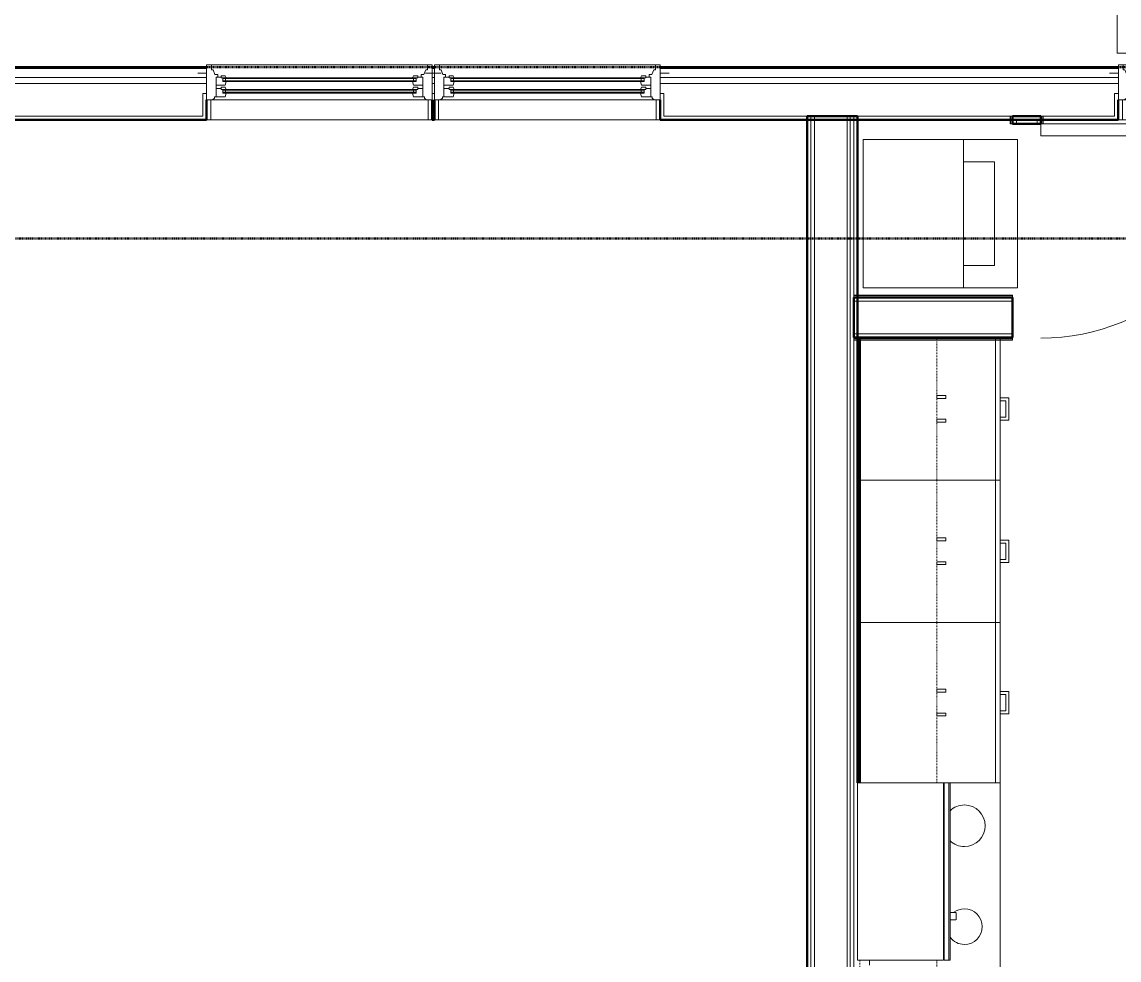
# Model space of a CAD drawing. Header units: inches. Extents: x -4235 to -464, y 9767 to 12344.
# Drawn here: x -3475.2 to -3290.4, y 11968.1 to 12126.2 of the extents above; entities that cross this region are included whole.
import ezdxf

# ---------------------------------------------------------------- set-up
doc = ezdxf.new("R2010")
doc.units = ezdxf.units.IN
doc.header["$MEASUREMENT"] = 0
doc.linetypes.add('Dash', pattern=[0.25, 0.125, -0.125])
doc.linetypes.add('Dash 1_16_', pattern=[0.125, 0.0625, -0.0625])
for name, color, linetype, lineweight in [('0-1', 7, 'Continuous', 5), ('0-2', 254, 'Continuous', 9), ('A-DOOR-1', 7, 'Continuous', 9), ('A-DOOR-2', 130, 'Continuous', 20), ('A-FLOR-HRAL', 11, 'Continuous', 9), ('A-GLAZ-1', 151, 'Continuous', 9), ('A-GLAZ-2', 151, 'Continuous', 20), ('A-WALL', 113, 'Continuous', 13), ('A-WALL-1', 250, 'Continuous', 50), ('A-WALL-2', 50, 'Continuous', 13), ('A-WALL-3', 10, 'Continuous', 9), ('A-WALL-4', 254, 'Continuous', 9), ('A-WALL-5', 7, 'Continuous', 9), ('A-WALL-6', 113, 'Continuous', 9), ('A-WALL-7', 113, 'Continuous', 50), ('C-PROP-LINE-1', 91, 'Dash 1_16_', 50), ('I-WALL-1', 250, 'Continuous', 50), ('I-WALL-2', 10, 'Continuous', 9), ('I-WALL-3', 254, 'Continuous', 9), ('P-SANR-FIXT-1', 7, 'Continuous', 9), ('Q-CASE-1', 10, 'Continuous', 9), ('Q-CASE-2', 254, 'Continuous', 9), ('Q-CASE-3', 7, 'Continuous', 9), ('Q-CASE-4', 7, 'Dash', 9), ('Q-SPCQ-1', 7, 'Continuous', 9)]:
    doc.layers.add(name, color=color, linetype=linetype, lineweight=lineweight)

# ---------------------------------------------------------------- blocks, each defined once
blk = doc.blocks.new('Range - 24_ x 30_-V21-BACKGROUND - 2ND FLOOR')
at = {"layer": 'Q-SPCQ-1'}
blk.add_line((29.12, -22), (30, -22), dxfattribs=at)
for centre, radius, start, end in [((6.5, -6), 3.5, 360, 180), ((23.5, -6), 3, 0, 180), ((6.5, -6), 3.5, 180, 223.5728), ((6.5, -6), 3.5, 316.3809, 0), ((23.5, -6), 3, 180, 216.0867), ((23.5, -6), 3, 306.1227, 0), ((6.5, -6), 3.5, 261.0228, 278.9772)]:
    blk.add_arc(centre, radius, start, end, dxfattribs=at)
blk = doc.blocks.new('Basic Wall _ INT - W4BØF - _5_8 GYP - 2X4 WOOD_BATT_ - 5_8 GYP_ - ___-3183700-BACKGROUND - 2ND FLOOR')
at = {"layer": 'A-WALL-3'}
for p, q in [((-3308.7, 12110.34), (-3308.76, 12110.34)), ((-3308.76, 12110.34), (-3308.47, 12110.34)), ((-3308.55, 12110.34), (-3308.7, 12110.34)), ((-3308.7, 12110.34), (-3308.7, 12109.71)), ((-3308.49, 12110.34), (-3308.55, 12110.34)), ((-3308.47, 12110.34), (-3308.47, 12110.34)), ((-3308.47, 12110.34), (-3308.46, 12110.34)), ((-3308.46, 12110.34), (-3308.39, 12110.34)), ((-3308.39, 12110.34), (-3308.35, 12110.34)), ((-3308.35, 12110.34), (-3308.37, 12110.34)), ((-3308.35, 12109.71), (-3308.35, 12110.34))]:
    blk.add_line(p, q, dxfattribs=at)
at = {"layer": 'A-WALL-4'}
for p, q in [((-3308.76, 12110.34), (-3308.76, 12109.71)), ((-3308.7, 12109.7), (-3308.7, 12109)), ((-3308.47, 12110.34), (-3308.47, 12109.71)), ((-3308.35, 12109), (-3308.35, 12109.71)), ((-3308.76, 12109), (-3308.7, 12109)), ((-3308.7, 12109), (-3308.55, 12109)), ((-3308.55, 12109), (-3308.49, 12109)), ((-3308.47, 12109), (-3308.47, 12109)), ((-3308.37, 12109), (-3308.35, 12109))]:
    blk.add_line(p, q, dxfattribs=at)
at = {"layer": 'A-WALL-5'}
for p, q in [((-3308.76, 12109.71), (-3308.76, 12109)), ((-3308.47, 12109.71), (-3308.47, 12109)), ((-3308.47, 12109), (-3308.76, 12109)), ((-3308.39, 12109), (-3308.47, 12109)), ((-3308.35, 12109), (-3308.39, 12109))]:
    blk.add_line(p, q, dxfattribs=at)
blk = doc.blocks.new('Basic Wall _ INT - W4BØF - _5_8 GYP - 2X4 WOOD_BATT_ - 5_8 GYP_ - ___-3183701-BACKGROUND - 2ND FLOOR')
at = {"layer": 'A-WALL-3'}
for p, q in [((-3303.6, 12110.34), (-3303.55, 12110.34)), ((-3303.57, 12110.34), (-3303.6, 12110.34)), ((-3303.6, 12109.71), (-3303.6, 12110.34)), ((-3303.55, 12110.34), (-3303.53, 12110.34)), ((-3303.53, 12110.34), (-3303.48, 12110.34)), ((-3303.48, 12110.34), (-3303.47, 12110.34)), ((-3303.47, 12110.34), (-3303.18, 12110.34)), ((-3303.4, 12110.34), (-3303.46, 12110.34)), ((-3303.25, 12110.34), (-3303.39, 12110.34)), ((-3303.18, 12110.34), (-3303.25, 12110.34)), ((-3303.25, 12110.34), (-3303.25, 12109.71)), ((-3303.47, 12109), (-3303.48, 12109))]:
    blk.add_line(p, q, dxfattribs=at)
at = {"layer": 'A-WALL-4'}
for p, q in [((-3303.6, 12109), (-3303.6, 12109.71)), ((-3303.47, 12109.71), (-3303.47, 12110.34)), ((-3303.25, 12109.71), (-3303.25, 12109)), ((-3303.18, 12110.34), (-3303.18, 12109.71)), ((-3303.6, 12109), (-3303.57, 12109)), ((-3303.46, 12109), (-3303.4, 12109)), ((-3303.39, 12109), (-3303.25, 12109)), ((-3303.25, 12109), (-3303.18, 12109))]:
    blk.add_line(p, q, dxfattribs=at)
at = {"layer": 'A-WALL-5'}
for p, q in [((-3303.47, 12109), (-3303.47, 12109.71)), ((-3303.18, 12109.71), (-3303.18, 12109)), ((-3303.55, 12109), (-3303.6, 12109)), ((-3303.48, 12109), (-3303.55, 12109)), ((-3303.18, 12109), (-3303.47, 12109))]:
    blk.add_line(p, q, dxfattribs=at)
blk = doc.blocks.new('Basic Wall _ INT - W6BØF - _5_8 GYP - 2X6 WOOD_BATT_ - 5_8 GYP_ - ___-3183757-BACKGROUND - 2ND FLOOR')
at = {"layer": 'A-WALL-3'}
for p, q in [((-3335.1, 12073), (-3335.1, 12072.98)), ((-3335.1, 12072.96), (-3335.1, 12073)), ((-3335.1, 12073), (-3334.47, 12073)), ((-3335.1, 12072.92), (-3335.1, 12072.96)), ((-3335.1, 12072.89), (-3335.1, 12072.92)), ((-3335.1, 12072.88), (-3335.1, 12072.89)), ((-3335.1, 12072.59), (-3335.1, 12072.88)), ((-3335.1, 12072.86), (-3335.1, 12072.8)), ((-3335.1, 12072.8), (-3335.1, 12072.65)), ((-3334.47, 12073), (-3334.1, 12073)), ((-3334.45, 12072.88), (-3334.1, 12072.88)), ((-3334.1, 12073), (-3310.47, 12073)), ((-3335.1, 12072.65), (-3335.1, 12072.59)), ((-3334.47, 12072.65), (-3335.1, 12072.65)), ((-3334.1, 12072.65), (-3334.47, 12072.65)), ((-3334.1, 12072.59), (-3334.47, 12072.59)), ((-3310.47, 12072.65), (-3334.1, 12072.65))]:
    blk.add_line(p, q, dxfattribs=at)
at = {"layer": 'A-WALL-4'}
for p, q in [((-3335.1, 12072.88), (-3334.47, 12072.88)), ((-3334.1, 12072.88), (-3310.47, 12072.88)), ((-3310.47, 12073), (-3308.35, 12073)), ((-3308.35, 12072.98), (-3308.35, 12073)), ((-3308.35, 12072.8), (-3308.35, 12072.86)), ((-3308.35, 12072.65), (-3308.35, 12072.8)), ((-3334.47, 12072.59), (-3335.1, 12072.59)), ((-3310.47, 12072.59), (-3334.1, 12072.59)), ((-3308.35, 12072.65), (-3310.47, 12072.65)), ((-3308.35, 12072.59), (-3308.35, 12072.65))]:
    blk.add_line(p, q, dxfattribs=at)
at = {"layer": 'A-WALL-5'}
for p, q in [((-3310.47, 12072.88), (-3308.35, 12072.88)), ((-3308.35, 12073), (-3308.35, 12072.96)), ((-3308.35, 12072.96), (-3308.35, 12072.88)), ((-3308.35, 12072.88), (-3308.35, 12072.59)), ((-3308.35, 12072.59), (-3310.47, 12072.59))]:
    blk.add_line(p, q, dxfattribs=at)
blk = doc.blocks.new('Basic Wall _ INT - W6BØF - _5_8 GYP - 2X6 WOOD_BATT_ - 5_8 GYP_ - ___-3183756-BACKGROUND - 2ND FLOOR')
at = {"layer": 'A-WALL-3'}
for p, q in [((-3335.1, 12080.05), (-3335.1, 12080.17)), ((-3335.1, 12080.17), (-3335.1, 12080.1)), ((-3335.1, 12080.1), (-3335.1, 12079.96)), ((-3334.47, 12080.1), (-3335.1, 12080.1)), ((-3335.1, 12079.9), (-3335.1, 12080.05)), ((-3335.1, 12079.95), (-3335.1, 12079.89)), ((-3335.1, 12079.88), (-3335.1, 12079.9)), ((-3335.1, 12079.87), (-3335.1, 12079.88)), ((-3335.1, 12079.85), (-3335.1, 12079.87)), ((-3335.1, 12079.8), (-3335.1, 12079.85)), ((-3335.1, 12079.75), (-3335.1, 12079.8)), ((-3335.1, 12079.78), (-3335.1, 12079.75)), ((-3335.1, 12079.75), (-3334.47, 12079.75))]:
    blk.add_line(p, q, dxfattribs=at)
at = {"layer": 'A-WALL-4'}
for p, q in [((-3334.47, 12080.17), (-3335.1, 12080.17)), ((-3308.35, 12080.1), (-3334.47, 12080.1)), ((-3308.35, 12080.1), (-3308.35, 12080.17)), ((-3308.35, 12079.96), (-3308.35, 12080.1)), ((-3334.47, 12079.88), (-3335.1, 12079.88)), ((-3334.47, 12079.75), (-3308.35, 12079.75)), ((-3308.35, 12079.89), (-3308.35, 12079.95)), ((-3308.35, 12079.75), (-3308.35, 12079.78))]:
    blk.add_line(p, q, dxfattribs=at)
at = {"layer": 'A-WALL-5'}
for p, q in [((-3308.35, 12080.17), (-3334.47, 12080.17)), ((-3308.35, 12080.17), (-3308.35, 12079.88)), ((-3308.35, 12079.88), (-3334.47, 12079.88)), ((-3308.35, 12079.88), (-3308.35, 12079.8)), ((-3308.35, 12079.8), (-3308.35, 12079.75))]:
    blk.add_line(p, q, dxfattribs=at)
blk = doc.blocks.new('SWING - SINGLE - FLUSH - 36_ x 80_ - OFFSET PIVOT DOOR AT MAGIC PAK AND WASHER_DRYER-3199415-BACKGROUND - 2ND FLOOR')
at = {"layer": 'A-DOOR-1'}
blk.add_arc((18, -2.38), 36.07, 180, 266.8211, dxfattribs=at)
at = {"layer": 'A-DOOR-2'}
for p, q in [((16, -2.38), (16, -38.39)), ((18, -2.38), (16, -2.38)), ((18, -2.38), (18, -38.39)), ((18, -38.39), (16, -38.39))]:
    blk.add_line(p, q, dxfattribs=at)
blk = doc.blocks.new('Stacked Washer and Dryer - 26_x25_ - Private-1372850-BACKGROUND - 2ND FLOOR')
at = {"layer": 'P-SANR-FIXT-1'}
for p, q in [((0, 12.5), (26, 12.5)), ((0, 12.5), (0, -12.5)), ((16.90625, -12.5), (16.90625, 12.5)), ((26, 12.5), (26, -12.5)), ((22.09375, 8.75), (16.90625, 8.75)), ((22.09375, -8.75), (22.09375, 8.75)), ((16.90625, -8.75), (22.09375, -8.75)), ((26, -12.5), (0, -12.5))]:
    blk.add_line(p, q, dxfattribs=at)
blk = doc.blocks.new('30quot_MicrowaveVent_11166 - 70cm miele oven-2804781-BACKGROUND - 2ND FLOOR')
at = {"layer": 'Q-CASE-3'}
for p, q in [((15.68, 15.6), (-14.2, 15.6)), ((-14.2, 15.39), (-14.2, 15.6)), ((-14.2, 14.61), (-14.2, 15.39)), ((15.68, 15.39), (-14.2, 15.39)), ((8.88, 16.6), (7.69, 16.6)), ((7.69, 15.63), (7.69, 16.55)), ((8.88, 16.55), (8.88, 15.63)), ((15.68, 15.6), (15.68, 15.39)), ((15.68, 15.39), (15.68, 14.61)), ((15.68, 14.61), (-14.2, 14.61)), ((-14.2, 0), (-14.2, 14.49)), ((-14.2, 14.49), (15.68, 14.49)), ((15.68, 14.49), (15.68, 0)), ((-14.2, 0), (15.68, 0))]:
    blk.add_line(p, q, dxfattribs=at)
blk = doc.blocks.new('Base Cabinet 3 Drawer 230 - Base Cabinet 3 Drawer 230 27_-V23-BACKGROUND - 2ND FLOOR')
at = {"layer": 'Q-CASE-1'}
for p, q in [((-0.64, 24), (-1.14, 24)), ((-0.64, 24), (-1.14, 24)), ((2.11, 24), (2.61, 24)), ((2.11, 24), (2.61, 24)), ((-12.76, 0.37), (-12.76, 0)), ((-12.76, 0), (14.24, 0))]:
    blk.add_line(p, q, dxfattribs=at)
at = {"layer": 'Q-CASE-2'}
for p, q in [((-12.76, 24), (14.24, 24)), ((-12.76, 23.25), (-12.76, 24)), ((14.24, 23.25), (-12.76, 23.25)), ((-12.76, 23.25), (-12.76, 0.37)), ((-0.64, 24), (-1.14, 24)), ((2.11, 24), (2.61, 24)), ((14.24, 24), (14.24, 23.25)), ((14.24, 15.6), (14.24, 23.25)), ((14.24, 14.49), (14.24, 14.61))]:
    blk.add_line(p, q, dxfattribs=at)
at = {"layer": 'Q-CASE-3'}
for p, q in [((2.61, 25.5), (-1.14, 25.5)), ((-1.14, 25.5), (-1.14, 24)), ((-0.64, 24), (-0.64, 25)), ((-0.64, 25), (2.11, 25)), ((2.11, 25), (2.11, 24)), ((2.61, 24), (2.61, 25.5))]:
    blk.add_line(p, q, dxfattribs=at)
blk = doc.blocks.new('Base Cabinet 3 Drawer 230 - Base Cabinet 3 Drawer 230 24_-V24-BACKGROUND - 2ND FLOOR')
at = {"layer": 'Q-CASE-1'}
for p, q in [((-0.64, 24), (-1.14, 24)), ((-0.64, 24), (-1.14, 24)), ((2.11, 24), (2.61, 24)), ((2.11, 24), (2.61, 24)), ((-11.26, 0.37), (-11.26, 0)), ((12.74, 0), (12.74, 0.37)), ((-11.26, 0), (12.74, 0))]:
    blk.add_line(p, q, dxfattribs=at)
at = {"layer": 'Q-CASE-2'}
for p, q in [((-11.26, 24), (12.74, 24)), ((-11.26, 23.25), (-11.26, 24)), ((12.74, 23.25), (-11.26, 23.25)), ((-11.26, 23.25), (-11.26, 0.37)), ((-0.64, 24), (-1.14, 24)), ((2.11, 24), (2.61, 24)), ((12.74, 24), (12.74, 23.25)), ((12.74, 0.37), (12.74, 23.25))]:
    blk.add_line(p, q, dxfattribs=at)
at = {"layer": 'Q-CASE-3'}
for p, q in [((2.61, 25.5), (-1.14, 25.5)), ((-1.14, 25.5), (-1.14, 24)), ((-0.64, 24), (-0.64, 25)), ((-0.64, 25), (2.11, 25)), ((2.11, 25), (2.11, 24)), ((2.61, 24), (2.61, 25.5))]:
    blk.add_line(p, q, dxfattribs=at)
blk = doc.blocks.new('Base Cabinet 3 Drawer 230 - Base Cabinet 3 Drawer 230 24_-V26-BACKGROUND - 2ND FLOOR')
at = {"layer": 'Q-CASE-1'}
for p, q in [((-11.26, -0.37), (-11.26, 0)), ((-11.26, 0), (12.74, 0)), ((12.74, 0), (12.74, -0.37)), ((12.74, -0.37), (12.74, -23.25)), ((-1.14, -24), (-0.64, -24)), ((-1.14, -24), (-0.64, -24)), ((2.61, -24), (2.11, -24)), ((2.61, -24), (2.11, -24)), ((12.74, -24), (12.74, -23.25))]:
    blk.add_line(p, q, dxfattribs=at)
at = {"layer": 'Q-CASE-2'}
for p, q in [((-11.26, -23.25), (-11.26, -0.37)), ((-11.26, -23.25), (-11.26, -24)), ((12.74, -23.25), (-11.26, -23.25)), ((-11.26, -24), (12.74, -24)), ((-1.14, -24), (-0.64, -24)), ((2.61, -24), (2.11, -24))]:
    blk.add_line(p, q, dxfattribs=at)
at = {"layer": 'Q-CASE-3'}
for p, q in [((-1.14, -24), (-1.14, -25.5)), ((-0.64, -25), (-0.64, -24)), ((2.11, -24), (2.11, -25)), ((2.61, -25.5), (2.61, -24)), ((-1.14, -25.5), (2.61, -25.5)), ((2.11, -25), (-0.64, -25))]:
    blk.add_line(p, q, dxfattribs=at)
blk = doc.blocks.new('300 Series Wall Hung Cabinet_302 - 27_ X 24_-2768166-BACKGROUND - 2ND FLOOR')
at = {"layer": 'Q-CASE-3'}
for p, q in [((-2.25, -13.19), (-1.76, -13.19)), ((-2.25, -13.19), (-2.25, -14.69)), ((-2.25, -14.69), (-1.76, -14.69)), ((-1.76, -14.69), (-1.76, -13.19)), ((1.75, -13.19), (2.24, -13.19)), ((1.75, -13.19), (1.75, -14.69)), ((1.75, -14.69), (2.24, -14.69)), ((2.24, -14.69), (2.24, -13.19))]:
    blk.add_line(p, q, dxfattribs=at)
at = {"layer": 'Q-CASE-4'}
for p, q in [((13.5, -0.19), (-13.5, -0.19)), ((-13.5, -0.19), (-13.5, -13.19)), ((13.5, -13.19), (13.5, -0.19)), ((-13.5, -13.19), (13.5, -13.19))]:
    blk.add_line(p, q, dxfattribs=at)
blk = doc.blocks.new('300 Series Wall Hung Cabinet_302 - 24_ X 24_-2590484-BACKGROUND - 2ND FLOOR')
at = {"layer": 'Q-CASE-3'}
for p, q in [((-1.76, 14.69), (-2.25, 14.69)), ((-2.25, 14.69), (-2.25, 13.19)), ((-1.76, 13.19), (-2.25, 13.19)), ((-1.76, 13.19), (-1.76, 14.69)), ((2.24, 14.69), (1.75, 14.69)), ((1.75, 14.69), (1.75, 13.19)), ((2.24, 13.19), (1.75, 13.19)), ((2.24, 13.19), (2.24, 14.69))]:
    blk.add_line(p, q, dxfattribs=at)
at = {"layer": 'Q-CASE-4'}
for p, q in [((-12, 0.19), (-12, 13.19)), ((-12, 13.19), (12, 13.19)), ((12, 13.19), (12, 0.19)), ((12, 0.19), (-12, 0.19))]:
    blk.add_line(p, q, dxfattribs=at)
blk = doc.blocks.new('300 Series Wall Hung Cabinet_302 - 24_ X 24_-2588623-BACKGROUND - 2ND FLOOR')
at = {"layer": 'Q-CASE-3'}
for p, q in [((-2.25, -13.19), (-1.76, -13.19)), ((-2.25, -13.19), (-2.25, -14.69)), ((-2.25, -14.69), (-1.76, -14.69)), ((-1.76, -14.69), (-1.76, -13.19)), ((1.75, -13.19), (2.24, -13.19)), ((1.75, -13.19), (1.75, -14.69)), ((1.75, -14.69), (2.24, -14.69)), ((2.24, -14.69), (2.24, -13.19))]:
    blk.add_line(p, q, dxfattribs=at)
at = {"layer": 'Q-CASE-4'}
for p, q in [((12, -0.19), (-12, -0.19)), ((-12, -0.19), (-12, -13.19)), ((12, -13.19), (12, -0.19)), ((-12, -13.19), (12, -13.19))]:
    blk.add_line(p, q, dxfattribs=at)
blk = doc.blocks.new('CTR - 1st Phase - Unit Layouts_rvt-1-BACKGROUND - 2ND FLOOR')
at = {"layer": 'A-WALL-1'}
for p, q in [((-3308.35, 12110.34), (-3308.35, 12109)), ((-3307.72, 12110.34), (-3308.35, 12110.34)), ((-3304.22, 12110.34), (-3307.72, 12110.34)), ((-3303.6, 12110.34), (-3304.22, 12110.34)), ((-3303.6, 12109), (-3303.6, 12110.34)), ((-3308.35, 12109), (-3303.6, 12109)), ((-3308.35, 12079.75), (-3335.1, 12079.75)), ((-3335.1, 12079.75), (-3335.1, 12073)), ((-3308.35, 12073), (-3308.35, 12079.75)), ((-3335.1, 12073), (-3308.35, 12073)), ((-3334.1, 12073), (-3334.47, 12073)), ((-3334.47, 12073), (-3334.47, 11998)), ((-3334.1, 11998), (-3334.1, 12073))]:
    blk.add_line(p, q, dxfattribs=at)
at = {"layer": 'A-WALL-2'}
for p, q in [((-3307.72, 12109), (-3307.72, 12109.71)), ((-3304.22, 12109.71), (-3307.72, 12109.71)), ((-3304.22, 12109), (-3304.22, 12109.71)), ((-3335.1, 12079.13), (-3308.35, 12079.13)), ((-3335.1, 12073.63), (-3308.35, 12073.63))]:
    blk.add_line(p, q, dxfattribs=at)
at = {"layer": 'A-WALL-3'}
for p, q in [((-3308.35, 12110.34), (-3308.35, 12109.71)), ((-3308.35, 12110.34), (-3303.6, 12110.34)), ((-3308.35, 12109.71), (-3308.35, 12109)), ((-3303.6, 12109.71), (-3303.6, 12110.34)), ((-3303.6, 12109), (-3303.6, 12109.71)), ((-3334.47, 12079.75), (-3335.1, 12079.75)), ((-3335.1, 12073), (-3335.1, 12079.75)), ((-3308.35, 12079.75), (-3334.47, 12079.75)), ((-3335.1, 12073), (-3334.47, 12073)), ((-3334.47, 12073), (-3334.1, 12073)), ((-3334.47, 12073), (-3334.1, 12073)), ((-3334.47, 12073), (-3334.47, 11998)), ((-3334.1, 12073), (-3310.47, 12073)), ((-3310.47, 12073), (-3308.35, 12073))]:
    blk.add_line(p, q, dxfattribs=at)
at = {"layer": 'A-WALL-4'}
for p, q in [((-3303.6, 12109), (-3308.35, 12109)), ((-3308.35, 12079.75), (-3308.35, 12073)), ((-3334.1, 11998), (-3334.1, 12073))]:
    blk.add_line(p, q, dxfattribs=at)
at = {"layer": 'A-WALL-6'}
for p, q in [((-3334.47, 12073), (-3334.47, 11998)), ((-3334.1, 12073), (-3334.47, 12073)), ((-3334.47, 11998), (-3334.47, 12073)), ((-3334.47, 12073), (-3334.1, 12073)), ((-3310.47, 12073), (-3334.1, 12073)), ((-3334.1, 12073), (-3310.47, 12073)), ((-3310.47, 11942.75), (-3310.47, 12073)), ((-3310.47, 12073), (-3310.47, 11942.75))]:
    blk.add_line(p, q, dxfattribs=at)
at = {"layer": '0-2'}
for name, p in [('Basic Wall _ INT - W4BØF - _5_8 GYP - 2X4 WOOD_BATT_ - 5_8 GYP_ - ___-3183700-BACKGROUND - 2ND FLOOR', (0, 0)), ('Basic Wall _ INT - W4BØF - _5_8 GYP - 2X4 WOOD_BATT_ - 5_8 GYP_ - ___-3183701-BACKGROUND - 2ND FLOOR', (0, 0)), ('Stacked Washer and Dryer - 26_x25_ - Private-1372850-BACKGROUND - 2ND FLOOR', (-3333.51, 12093.9)), ('Basic Wall _ INT - W6BØF - _5_8 GYP - 2X6 WOOD_BATT_ - 5_8 GYP_ - ___-3183756-BACKGROUND - 2ND FLOOR', (0, 0)), ('Basic Wall _ INT - W6BØF - _5_8 GYP - 2X6 WOOD_BATT_ - 5_8 GYP_ - ___-3183757-BACKGROUND - 2ND FLOOR', (0, 0))]:
    blk.add_blockref(name, p, dxfattribs=at)
for name, p, rotation in [('SWING - SINGLE - FLUSH - 36_ x 80_ - OFFSET PIVOT DOOR AT MAGIC PAK AND WASHER_DRYER-3199415-BACKGROUND - 2ND FLOOR', (-3305.97, 12091), 90.00000000000743), ('Base Cabinet 3 Drawer 230 - Base Cabinet 3 Drawer 230 24_-V26-BACKGROUND - 2ND FLOOR', (-3334.47, 12060.26), 89.99999999994881), ('300 Series Wall Hung Cabinet_302 - 24_ X 24_-2588623-BACKGROUND - 2ND FLOOR', (-3334.29, 12061), 89.99999999999456), ('Base Cabinet 3 Drawer 230 - Base Cabinet 3 Drawer 230 24_-V24-BACKGROUND - 2ND FLOOR', (-3334.47, 12037.74), 270.0000000000384), ('300 Series Wall Hung Cabinet_302 - 24_ X 24_-2590484-BACKGROUND - 2ND FLOOR', (-3334.29, 12037), 269.9999999999945), ('Base Cabinet 3 Drawer 230 - Base Cabinet 3 Drawer 230 27_-V23-BACKGROUND - 2ND FLOOR', (-3334.47, 12012.24), 270.0000000000384), ('300 Series Wall Hung Cabinet_302 - 27_ X 24_-2768166-BACKGROUND - 2ND FLOOR', (-3334.29, 12011.5), 89.99999999999456), ('30quot_MicrowaveVent_11166 - 70cm miele oven-2804781-BACKGROUND - 2ND FLOOR', (-3334.47, 11983.8), 269.999999999993), ('Range - 24_ x 30_-V21-BACKGROUND - 2ND FLOOR', (-3310.47, 11997.25), 270.0000000000225), ('300 Series Wall Hung Cabinet_302 - 24_ X 24_-2588623-BACKGROUND - 2ND FLOOR', (-3334.29, 11956.12), 89.99999999999456)]:
    blk.add_blockref(name, p, dxfattribs=dict(at, rotation=rotation))
blk = doc.blocks.new('CTR - 1st Phase - Common Walls_rvt-1-BACKGROUND - 2ND FLOOR')
at = {"layer": 'A-WALL-2'}
for p, q in [((-3342.35, 11725.36), (-3342.35, 12110.34)), ((-3341.72, 11725.36), (-3341.72, 12110.34)), ((-3336.22, 11725.36), (-3336.22, 12110.34)), ((-3335.72, 11725.36), (-3335.72, 12110.34)), ((-3335.1, 11725.36), (-3335.1, 12110.34))]:
    blk.add_line(p, q, dxfattribs=at)
at = {"layer": 'I-WALL-1'}
for p, q in [((-3342.97, 12110.34), (-3342.97, 11845.49)), ((-3334.47, 12110.34), (-3342.97, 12110.34)), ((-3334.47, 11998), (-3334.47, 12110.34))]:
    blk.add_line(p, q, dxfattribs=at)
at = {"layer": 'I-WALL-2'}
for p, q in [((-3342.97, 12110.34), (-3342.97, 12109.71)), ((-3342.97, 12110.34), (-3334.47, 12110.34)), ((-3334.47, 12109.71), (-3334.47, 12110.34)), ((-3334.47, 12080.05), (-3334.47, 12080.16)), ((-3334.47, 12079.95), (-3334.47, 12080.04)), ((-3334.47, 12079.9), (-3334.47, 12079.95)), ((-3334.47, 12073), (-3334.47, 12079.75)), ((-3334.47, 12072.8), (-3334.47, 12072.86)), ((-3334.47, 12072.71), (-3334.47, 12072.8)), ((-3334.47, 12072.59), (-3334.47, 12072.71)), ((-3334.47, 11998), (-3334.47, 12072.59))]:
    blk.add_line(p, q, dxfattribs=at)
at = {"layer": 'I-WALL-3'}
for p, q in [((-3342.97, 12109.71), (-3342.97, 11856.2)), ((-3334.47, 12080.16), (-3334.47, 12109.71))]:
    blk.add_line(p, q, dxfattribs=at)
blk = doc.blocks.new('Window-Double_Hung-Andersen-400_Series-Tilt_Wash - DOUBLE HUNG - REVERSE COTTAGE - 2ND FLOOR-2888466-BACKGROUND - 2ND FLOOR')
at = {"layer": 'A-GLAZ-1'}
for p, q in [((-19.01, 2.44), (-19.01, 3.94)), ((-19.01, 3.94), (-18.95, 3.94)), ((-18.95, 4.44), (18.95, 4.44)), ((-18.95, 1.06), (-18.95, 4.44)), ((-18.32, 1.06), (-18.32, 4.44)), ((18.32, 1.06), (18.32, 4.44)), ((18.95, 4.44), (18.95, 1.06)), ((18.95, 3.94), (19.01, 3.94)), ((19.01, 3.94), (19.01, 2.44)), ((-18.95, 2.44), (-19.01, 2.44)), ((19.01, 2.44), (18.95, 2.44)), ((18.95, 1.06), (-18.95, 1.06)), ((-16.29, -0.19), (-15.7, -0.19)), ((-16.29, -0.56), (-15.7, -0.56)), ((-15.82, -0.56), (-15.82, -0.19)), ((-15.7, -0.06), (15.7, -0.06)), ((-15.7, -0.19), (15.7, -0.19)), ((-15.7, -0.56), (15.7, -0.56)), ((-15.7, -0.69), (15.7, -0.69)), ((16.29, -0.19), (15.7, -0.19)), ((16.29, -0.56), (15.7, -0.56)), ((15.82, -0.56), (15.82, -0.19)), ((-16.29, -2.13), (-15.7, -2.13)), ((-16.29, -2.5), (-15.7, -2.5)), ((-15.82, -2.5), (-15.82, -2.13)), ((-15.7, -2), (15.7, -2)), ((-15.7, -2.13), (15.7, -2.13)), ((-15.7, -2.5), (15.7, -2.5)), ((-15.7, -2.63), (15.7, -2.63)), ((16.29, -2.13), (15.7, -2.13)), ((16.29, -2.5), (15.7, -2.5)), ((15.82, -2.5), (15.82, -2.13))]:
    blk.add_line(p, q, dxfattribs=at)
at = {"layer": 'A-GLAZ-2'}
for p, q in [((-19.01, 1.06), (19.01, 1.06)), ((-19.01, -4.81), (-19.01, 1.06)), ((-17.67, 0.78), (-18, 1.06)), ((-17.67, 0.78), (-17.67, 0.56)), ((-17.67, 0.56), (-15.86, 0.56)), ((-17.42, -2.75), (-17.42, 0.56)), ((-15.86, 0.56), (-15.7, -0.06)), ((15.86, 0.56), (15.7, -0.06)), ((17.67, 0.56), (15.86, 0.56)), ((17.42, -2.75), (17.42, 0.56)), ((17.67, 0.78), (18, 1.06)), ((17.67, 0.78), (17.67, 0.56)), ((19.01, 1.06), (19.01, -4.81)), ((-17.42, -0.81), (-16.57, -0.81)), ((-17.42, -1.38), (-15.86, -1.38)), ((-16.57, -0.69), (-16.57, -1.03)), ((-15.7, -0.69), (-16.57, -0.69)), ((-15.86, -1.03), (-16.57, -1.03)), ((-16.29, -0.69), (-16.29, -0.06)), ((-15.7, -0.06), (-16.29, -0.06)), ((-15.86, -1.03), (-15.7, -0.69)), ((-15.86, -1.38), (-15.7, -2)), ((15.7, -0.06), (16.29, -0.06)), ((15.86, -1.03), (15.7, -0.69)), ((15.7, -0.69), (16.57, -0.69)), ((15.86, -1.38), (15.7, -2)), ((15.86, -1.03), (16.57, -1.03)), ((17.42, -1.38), (15.86, -1.38)), ((16.29, -0.69), (16.29, -0.06)), ((16.57, -0.69), (16.57, -1.03)), ((17.42, -0.81), (16.57, -0.81)), ((-19.01, -3.44), (-20.51, -3.44)), ((-17.92, -4), (-17.61, -3.19)), ((-17.61, -3.19), (-17.14, -3.19)), ((-17.42, -2.75), (-16.57, -2.75)), ((-17.14, -3.19), (-17.14, -2.75)), ((-16.57, -2.63), (-16.57, -2.97)), ((-15.7, -2.63), (-16.57, -2.63)), ((-15.86, -2.97), (-16.57, -2.97)), ((-16.29, -2.63), (-16.29, -2)), ((-15.7, -2), (-16.29, -2)), ((-15.86, -2.97), (-15.7, -2.63)), ((15.7, -2), (16.29, -2)), ((15.86, -2.97), (15.7, -2.63)), ((15.7, -2.63), (16.57, -2.63)), ((15.86, -2.97), (16.57, -2.97)), ((16.29, -2.63), (16.29, -2)), ((16.57, -2.63), (16.57, -2.97)), ((17.42, -2.75), (16.57, -2.75)), ((17.14, -3.19), (17.14, -2.75)), ((17.61, -3.19), (17.14, -3.19)), ((17.92, -4), (17.61, -3.19)), ((19.01, -3.44), (20.51, -3.44)), ((19.01, -4.81), (-19.01, -4.81)), ((-18.2, -4), (-17.92, -4)), ((-18.2, -4.81), (-18.2, -4)), ((18.2, -4), (17.92, -4)), ((18.2, -4.81), (18.2, -4))]:
    blk.add_line(p, q, dxfattribs=at)
blk = doc.blocks.new('Window-Double_Hung-Andersen-400_Series-Tilt_Wash - DOUBLE HUNG - REVERSE COTTAGE - 2ND FLOOR-2888385-BACKGROUND - 2ND FLOOR')
at = {"layer": 'A-GLAZ-1'}
for p, q in [((-16.29, 2.5), (-15.7, 2.5)), ((-16.29, 2.12), (-15.7, 2.12)), ((-15.82, 2.5), (-15.82, 2.12)), ((-15.7, 2.62), (15.7, 2.62)), ((-15.7, 2.5), (15.7, 2.5)), ((-15.7, 2.12), (15.7, 2.12)), ((-15.7, 2), (15.7, 2)), ((16.29, 2.5), (15.7, 2.5)), ((16.29, 2.12), (15.7, 2.12)), ((15.82, 2.5), (15.82, 2.12)), ((-16.29, 0.56), (-15.7, 0.56)), ((-16.29, 0.19), (-15.7, 0.19)), ((-15.82, 0.56), (-15.82, 0.19)), ((-15.7, 0.69), (15.7, 0.69)), ((-15.7, 0.56), (15.7, 0.56)), ((-15.7, 0.19), (15.7, 0.19)), ((-15.7, 0.06), (15.7, 0.06)), ((16.29, 0.56), (15.7, 0.56)), ((16.29, 0.19), (15.7, 0.19)), ((15.82, 0.56), (15.82, 0.19)), ((18.95, -1.06), (-18.95, -1.06)), ((-18.95, -1.06), (-18.95, -4.44)), ((-18.32, -1.06), (-18.32, -4.44)), ((18.32, -1.06), (18.32, -4.44)), ((18.95, -4.44), (18.95, -1.06)), ((-19.01, -3.94), (-19.01, -2.44)), ((-19.01, -2.44), (-18.95, -2.44)), ((18.95, -2.44), (19.01, -2.44)), ((19.01, -2.44), (19.01, -3.94)), ((-18.95, -3.94), (-19.01, -3.94)), ((-18.95, -4.44), (18.95, -4.44)), ((19.01, -3.94), (18.95, -3.94))]:
    blk.add_line(p, q, dxfattribs=at)
at = {"layer": 'A-GLAZ-2'}
for p, q in [((19.01, 4.81), (-19.01, 4.81)), ((-19.01, 4.81), (-19.01, -1.06)), ((-18.2, 4.81), (-18.2, 4)), ((-18.2, 4), (-17.92, 4)), ((-17.92, 4), (-17.61, 3.19)), ((17.92, 4), (17.61, 3.19)), ((18.2, 4), (17.92, 4)), ((18.2, 4.81), (18.2, 4)), ((19.01, -1.06), (19.01, 4.81)), ((-19.01, 3.44), (-20.51, 3.44)), ((-17.61, 3.19), (-17.14, 3.19)), ((-17.42, 2.75), (-16.57, 2.75)), ((-17.42, 2.75), (-17.42, -0.56)), ((-17.14, 3.19), (-17.14, 2.75)), ((-15.86, 2.97), (-16.57, 2.97)), ((-16.57, 2.62), (-16.57, 2.97)), ((-15.7, 2.62), (-16.57, 2.62)), ((-16.29, 2.62), (-16.29, 2)), ((-15.7, 2), (-16.29, 2)), ((-15.86, 2.97), (-15.7, 2.62)), ((-15.86, 1.37), (-15.7, 2)), ((15.86, 2.97), (15.7, 2.62)), ((15.7, 2.62), (16.57, 2.62)), ((15.7, 2), (16.29, 2)), ((15.86, 1.37), (15.7, 2)), ((15.86, 2.97), (16.57, 2.97)), ((16.29, 2.62), (16.29, 2)), ((16.57, 2.62), (16.57, 2.97)), ((17.42, 2.75), (16.57, 2.75)), ((17.14, 3.19), (17.14, 2.75)), ((17.61, 3.19), (17.14, 3.19)), ((17.42, 2.75), (17.42, -0.56)), ((19.01, 3.44), (20.51, 3.44)), ((-17.42, 1.37), (-15.86, 1.37)), ((-17.42, 0.81), (-16.57, 0.81)), ((-15.86, 1.03), (-16.57, 1.03)), ((-16.57, 0.69), (-16.57, 1.03)), ((-15.7, 0.69), (-16.57, 0.69)), ((-16.29, 0.69), (-16.29, 0.06)), ((-15.7, 0.06), (-16.29, 0.06)), ((-15.86, 1.03), (-15.7, 0.69)), ((-15.86, -0.56), (-15.7, 0.06)), ((15.86, 1.03), (15.7, 0.69)), ((15.7, 0.69), (16.57, 0.69)), ((15.7, 0.06), (16.29, 0.06)), ((15.86, -0.56), (15.7, 0.06)), ((17.42, 1.37), (15.86, 1.37)), ((15.86, 1.03), (16.57, 1.03)), ((16.29, 0.69), (16.29, 0.06)), ((16.57, 0.69), (16.57, 1.03)), ((17.42, 0.81), (16.57, 0.81)), ((-19.01, -1.06), (19.01, -1.06)), ((-17.67, -0.78), (-18, -1.06)), ((-17.67, -0.78), (-17.67, -0.56)), ((-17.67, -0.56), (-15.86, -0.56)), ((17.67, -0.56), (15.86, -0.56)), ((17.67, -0.78), (17.67, -0.56)), ((17.67, -0.78), (18, -1.06))]:
    blk.add_line(p, q, dxfattribs=at)
blk = doc.blocks.new('Railing - Baluster_01-2700443-BACKGROUND - 2ND FLOOR')
at = {"layer": 'A-FLOR-HRAL'}
for p, q in [((-0.59, 1.18), (0.59, 1.18)), ((-0.59, 0.59), (-0.59, 1.18)), ((0.59, 1.18), (0.59, 0.59))]:
    blk.add_line(p, q, dxfattribs=at)
blk = doc.blocks.new('Railing - Railing-2700264-BACKGROUND - 2ND FLOOR')
at = {"layer": 'A-FLOR-HRAL'}
for p, q in [((-3176.67, 12184.2), (-3290.72, 12184.2)), ((-3290.72, 12184.2), (-3290.72, 12120.95)), ((-3176.67, 12120.95), (-3176.67, 12184.2)), ((-3286, 12179.48), (-3181.4, 12179.48)), ((-3286, 12120.95), (-3286, 12179.48)), ((-3181.4, 12179.48), (-3181.4, 12120.95)), ((-3290.25, 12120.95), (-3290.72, 12120.95)), ((-3286.47, 12120.95), (-3290.25, 12120.95)), ((-3286, 12120.95), (-3286.47, 12120.95)), ((-3180.93, 12120.95), (-3181.4, 12120.95)), ((-3177.15, 12120.95), (-3180.93, 12120.95)), ((-3176.67, 12120.95), (-3177.15, 12120.95))]:
    blk.add_line(p, q, dxfattribs=at)
for points, knots in [([(-3290.72, 12184.2), (-3290.72, 12184.2), (-3290.72, 12184.19), (-3290.69, 12184.17), (-3290.66, 12184.14), (-3290.63, 12184.11), (-3290.61, 12184.08), (-3290.58, 12184.06), (-3290.54, 12184.02), (-3290.5, 12183.97), (-3290.46, 12183.94), (-3290.42, 12183.9), (-3290.35, 12183.83), (-3290.29, 12183.77), (-3290.25, 12183.73)], [0, 0, 0, 0, 0.166667, 0.25, 0.333333, 0.416667, 0.458333, 0.5, 0.583333, 0.666667, 0.708333, 0.75, 0.833333, 1, 1, 1, 1]), ([(-3176.67, 12184.2), (-3176.67, 12184.2), (-3176.68, 12184.19), (-3176.71, 12184.17), (-3176.74, 12184.14), (-3176.77, 12184.11), (-3176.79, 12184.08), (-3176.82, 12184.06), (-3176.86, 12184.02), (-3176.9, 12183.97), (-3176.94, 12183.94), (-3176.98, 12183.9), (-3177.04, 12183.83), (-3177.11, 12183.77), (-3177.15, 12183.73)], [0, 0, 0, 0, 0.166667, 0.25, 0.333333, 0.416667, 0.458333, 0.5, 0.583333, 0.666667, 0.708333, 0.75, 0.833333, 1, 1, 1, 1]), ([(-3286.47, 12179.95), (-3286.43, 12179.91), (-3286.37, 12179.85), (-3286.29, 12179.77), (-3286.24, 12179.72), (-3286.21, 12179.69), (-3286.18, 12179.65), (-3286.14, 12179.62), (-3286.12, 12179.59), (-3286.09, 12179.57), (-3286.06, 12179.54), (-3286.03, 12179.51), (-3286.01, 12179.49), (-3286, 12179.48), (-3286, 12179.48)], [0, 0, 0, 0, 0.166667, 0.25, 0.333333, 0.375, 0.416667, 0.5, 0.541667, 0.583333, 0.666667, 0.75, 0.833333, 1, 1, 1, 1]), ([(-3180.93, 12179.95), (-3180.97, 12179.91), (-3181.03, 12179.85), (-3181.11, 12179.77), (-3181.15, 12179.72), (-3181.19, 12179.69), (-3181.22, 12179.65), (-3181.25, 12179.62), (-3181.28, 12179.59), (-3181.31, 12179.57), (-3181.34, 12179.54), (-3181.36, 12179.51), (-3181.39, 12179.49), (-3181.4, 12179.48), (-3181.4, 12179.48)], [0, 0, 0, 0, 0.166667, 0.25, 0.333333, 0.375, 0.416667, 0.5, 0.541667, 0.583333, 0.666667, 0.75, 0.833333, 1, 1, 1, 1])]:
    blk.add_open_spline(points, degree=3, knots=knots, dxfattribs=at)
at = {"rotation": 180}
blk.add_blockref('Railing - Baluster_01-2700443-BACKGROUND - 2ND FLOOR', (-3179.04, 12121.54), dxfattribs=at)
blk = doc.blocks.new('Family - ___-2835860-BACKGROUND - 2ND FLOOR')
at = {"layer": 'C-PROP-LINE-1'}
blk.add_line((-2636.92, 12118.59), (-3860.72, 12118.59), dxfattribs=at)
blk = doc.blocks.new('Family - ___-2835903-BACKGROUND - 2ND FLOOR')
at = {"layer": 'C-PROP-LINE-1'}
blk.add_line((-2096.82, 12089.69), (-3831.82, 12089.69), dxfattribs=at)
blk = doc.blocks.new('Family - ___-2835932-BACKGROUND - 2ND FLOOR')
at = {"layer": 'C-PROP-LINE-1'}
blk.add_line((-2067.92, 12118.59), (-3860.72, 12118.59), dxfattribs=at)

msp = doc.modelspace()

# ---------------------------------------------------------------- linework, layer by layer
at = {"layer": 'A-WALL'}
for p, q in [((-3444.14, 12118.34), (-3481.16, 12118.34)), ((-3405.74, 12118.34), (-3406.11, 12118.34)), ((-3290.54, 12118.34), (-3367.71, 12118.34)), ((-3444.14, 12115.84), (-3488.25, 12115.84)), ((-3444.14, 12116.84), (-3481.16, 12116.84)), ((-3405.74, 12116.84), (-3406.11, 12116.84)), ((-3405.74, 12115.84), (-3406.11, 12115.84)), ((-3290.54, 12116.84), (-3367.71, 12116.84)), ((-3290.54, 12115.84), (-3367.71, 12115.84)), ((-3444.76, 12110.34), (-3444.76, 12114.15)), ((-3444.14, 12114.15), (-3444.76, 12114.15)), ((-3405.74, 12114.15), (-3406.11, 12114.15)), ((-3367.09, 12114.15), (-3367.71, 12114.15)), ((-3367.09, 12114.15), (-3367.09, 12110.34)), ((-3291.16, 12110.34), (-3291.16, 12114.15)), ((-3290.54, 12114.15), (-3291.16, 12114.15)), ((-3487.62, 12110.34), (-3444.76, 12110.34)), ((-3367.09, 12110.34), (-3291.16, 12110.34))]:
    msp.add_line(p, q, dxfattribs=at)
at = {"layer": 'A-WALL-6'}
for p, q in [((-3444.07, 12109.71), (-3444.14, 12109.71)), ((-3406.11, 12109.71), (-3406.17, 12109.71)), ((-3405.67, 12109.71), (-3405.74, 12109.71)), ((-3367.71, 12109.71), (-3367.77, 12109.71)), ((-3290.47, 12109.71), (-3290.54, 12109.71))]:
    msp.add_line(p, q, dxfattribs=at)
at = {"layer": 'A-WALL-7'}
for p, q in [((-3444.14, 12118.59), (-3482.91, 12118.59)), ((-3405.74, 12118.59), (-3406.11, 12118.59)), ((-3290.54, 12118.59), (-3367.71, 12118.59)), ((-3444.14, 12109.71), (-3444.14, 12113.09)), ((-3406.11, 12113.09), (-3406.11, 12109.71)), ((-3405.74, 12109.71), (-3405.74, 12113.09)), ((-3367.71, 12113.09), (-3367.71, 12109.71)), ((-3290.54, 12109.71), (-3290.54, 12113.09)), ((-3488.25, 12109.71), (-3444.14, 12109.71)), ((-3406.11, 12109.71), (-3405.74, 12109.71)), ((-3367.71, 12109.71), (-3290.54, 12109.71))]:
    msp.add_line(p, q, dxfattribs=at)

# ---------------------------------------------------------------- block references
at = {"layer": '0-1'}
for name in ['CTR - 1st Phase - Unit Layouts_rvt-1-BACKGROUND - 2ND FLOOR', 'CTR - 1st Phase - Common Walls_rvt-1-BACKGROUND - 2ND FLOOR']:
    msp.add_blockref(name, (0, 0), dxfattribs=at)
at = {"layer": 'A-FLOR-HRAL'}
msp.add_blockref('Railing - Railing-2700264-BACKGROUND - 2ND FLOOR', (0, 0), dxfattribs=at)
at = {"layer": 'A-GLAZ-1'}
for p in [(-3425.12, 12114.15), (-3386.72, 12114.15)]:
    msp.add_blockref('Window-Double_Hung-Andersen-400_Series-Tilt_Wash - DOUBLE HUNG - REVERSE COTTAGE - 2ND FLOOR-2888385-BACKGROUND - 2ND FLOOR', p, dxfattribs=at)
at = {"layer": 'A-GLAZ-1', "rotation": 180}
msp.add_blockref('Window-Double_Hung-Andersen-400_Series-Tilt_Wash - DOUBLE HUNG - REVERSE COTTAGE - 2ND FLOOR-2888466-BACKGROUND - 2ND FLOOR', (-3271.52, 12114.15), dxfattribs=at)
at = {"layer": 'C-PROP-LINE-1'}
for name in ['Family - ___-2835860-BACKGROUND - 2ND FLOOR', 'Family - ___-2835932-BACKGROUND - 2ND FLOOR', 'Family - ___-2835903-BACKGROUND - 2ND FLOOR']:
    msp.add_blockref(name, (0, 0), dxfattribs=at)

doc.saveas('drawing.dxf')
